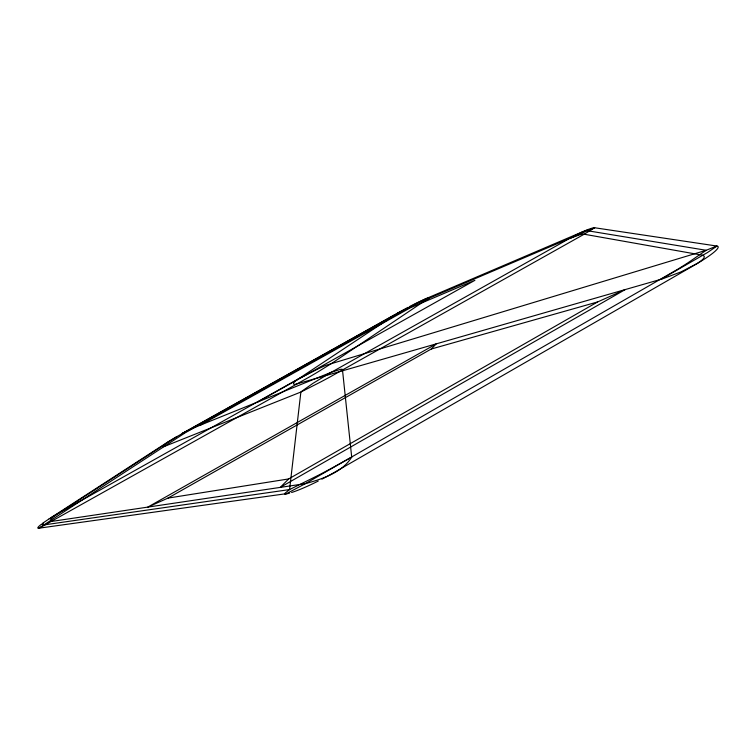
<?xml version="1.0" encoding="UTF-8"?>
<svg xmlns="http://www.w3.org/2000/svg" width="756" height="756" viewBox="0 0 756 756"><rect width="100%" height="100%" fill="white"/><g stroke="black" fill="none" stroke-linecap="round" stroke-linejoin="round"><path stroke-width="1.13" d="M395.171 314.439L182.139 433.471L194.008 427.707L331.515 372.16L340.417 369.363A58.713 5.689 -28.4 0 1 342.43 369.363L351.701 457.096C342.411 472.443 322.084 479.096 305.339 483.66L52.155 521.347C46.683 520.412 57.295 514.373 59.025 513.003L176.611 436.779L395.879 314.26L416.159 303.912A39.501 3.364 -28 0 1 422.557 301.039L594.603 227.745L716.981 246.059L707.493 252.532L660.886 279.361M431.213 349.036L436.24 343.876L147.807 507.106L167.974 498.1L431.213 349.036L597.599 301.956L625.231 289.586L280.23 487.403L288.697 478.926L597.599 301.956M43.168 523.18L42.024 524.513L42.516 525.08A36.6 3.307 -29.2 0 0 43.243 525.023L289.576 489.576L318.871 475.014A147.429 19.439 -28.5 0 0 332.508 467.766L351.701 457.096M395.879 314.26L298.431 378.907C294.812 380.627 289.671 386.297 297.666 383.679L662.275 278.926L680.863 271.952L697.675 263.249A48.431 6.35 -26.8 0 0 716.858 245.983L706.17 250.283L326.431 365.139A42.544 3.893 -28.4 0 0 319.901 367.992L298.431 378.907L59.025 513.003A20.771 1.871 -29.2 0 0 48.715 519.155M50.51 518.002L167.454 442.232L162.342 446.664L164.099 446.55L300.869 392.043L320.714 381.931A102.24 9.365 -28.3 0 0 329.937 377.017L584.501 234.029L594.698 227.745M396.513 313.693L415.45 304.262M200.576 425.052L410.357 307.786L474.9 280.315L257.777 401.946M594.339 227.726A33.094 3.033 -27.5 0 0 583.386 231.421L426.006 298.648L415.961 303.685L185.522 432.593L38.83 528.208L286.524 493.649L305.339 483.66L677.017 269.675A146.484 18.21 -27.2 0 0 687.412 263.154L706.17 250.283L587.771 230.778L587.629 230.089L584.52 230.949M583.386 231.421L569.854 238.282L329.389 373.37L312.908 383.386L301.625 391.381L300.869 392.043L289.576 489.576L285.22 493.044L284.842 494.197A50.028 7.106 -28.6 0 0 289.661 493.101M423.19 300.964L428.359 298.762M569.967 238.376L579.257 234.965A57.021 5.283 -27.6 0 1 583.188 234.048L702.825 255.254C707.03 256.407 701.53 260.65 699.858 261.68A17.766 2.362 -26.7 0 1 694.216 265.28L335.267 471.867A50.028 7.106 -28.6 0 1 321.933 479.153M426.337 298.516L429.172 297.855L332.451 362.908L317.255 372.321A99.452 8.618 -28.4 0 1 309.431 376.942L39.208 528.16M167.974 498.1L288.697 478.926M167.407 442.251A19.032 1.635 -28.7 0 1 176.62 436.788M395.917 314.241A11.312 0.945 -28 0 1 400.793 311.292A29.692 2.504 -28 0 1 408.07 307.352M409.346 306.681A29.692 2.504 -28 0 1 426.006 298.648M318.229 481.052A50.028 7.106 -28.6 0 1 291.608 492.506M38.934 528.236A33.557 3.043 -29.2 0 1 41.051 524.513M42.024 523.776A33.557 3.043 -29.2 0 1 48.762 519.136"/></g></svg>
